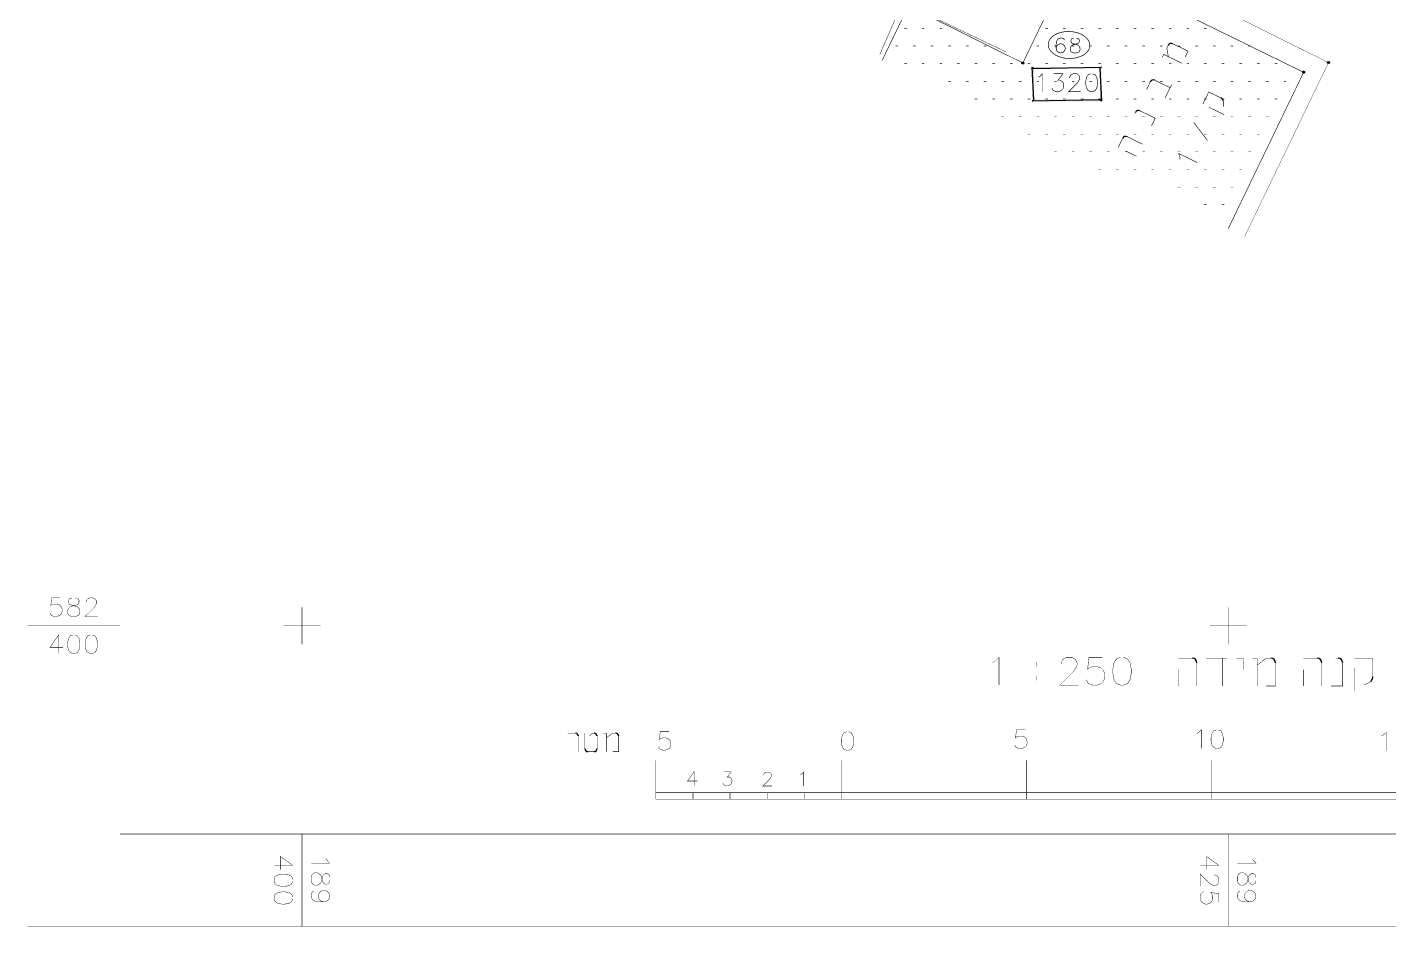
# Model space of a CAD drawing. Extents: x 489 to 720, y 1028 to 1176.
# Drawn here: x 488.85 to 525.64, y 1028.44 to 1052.75 of the extents above; entities that cross this region are included whole.
import ezdxf

# ---------------------------------------------------------------- set-up
doc = ezdxf.new("R2010")
doc.units = 0
doc.header["$MEASUREMENT"] = 0
for name, color, linetype in [('1202', 7, 'Continuous'), ('1501-BAIT', 7, 'Continuous'), ('1501-GAG-TAL', 7, 'Continuous'), ('2200-BAIT', 7, 'Continuous'), ('2205-GAG-TAL', 7, 'Continuous'), ('M1280', 7, 'Continuous'), ('M1602', 7, 'Continuous'), ('MCELLNO', 7, 'Continuous')]:
    doc.layers.add(name, color=color, linetype=linetype)

msp = doc.modelspace()

# ---------------------------------------------------------------- hatches: boundary and pattern name
at = {"layer": '1501-BAIT', "linetype": 'Continuous', "ltscale": 0.045455}
for points in [[(515.731, 1051.77), (515.738, 1051.798), (515.729, 1051.78)], [(515.738, 1051.798), (515.729, 1051.78), (515.732, 1051.79)], [(515.736, 1051.762), (515.747, 1051.804), (515.731, 1051.77)], [(515.747, 1051.804), (515.731, 1051.77), (515.738, 1051.798)], [(515.744, 1051.755), (515.757, 1051.805), (515.736, 1051.762)], [(515.757, 1051.805), (515.736, 1051.762), (515.747, 1051.804)], [(515.767, 1051.801), (515.744, 1051.755), (515.757, 1051.805)], [(515.754, 1051.753), (515.767, 1051.801), (515.744, 1051.755)], [(515.775, 1051.796), (515.754, 1051.753), (515.767, 1051.801)], [(515.764, 1051.754), (515.775, 1051.796), (515.754, 1051.753)], [(515.78, 1051.787), (515.764, 1051.754), (515.775, 1051.796)], [(515.773, 1051.758), (515.78, 1051.787), (515.764, 1051.754)], [(515.782, 1051.776), (515.773, 1051.758), (515.78, 1051.787)], [(515.779, 1051.766), (515.782, 1051.776), (515.773, 1051.758)], [(523.32, 1051.52), (523.327, 1051.548), (523.317, 1051.53)], [(523.327, 1051.548), (523.317, 1051.53), (523.321, 1051.54)], [(523.324, 1051.51), (523.336, 1051.553), (523.32, 1051.52)], [(523.336, 1051.553), (523.32, 1051.52), (523.327, 1051.548)], [(523.332, 1051.505), (523.346, 1051.555), (523.324, 1051.51)], [(523.346, 1051.555), (523.324, 1051.51), (523.336, 1051.553)], [(523.356, 1051.551), (523.332, 1051.505), (523.346, 1051.555)], [(523.342, 1051.501), (523.356, 1051.551), (523.332, 1051.505)], [(523.364, 1051.546), (523.342, 1051.501), (523.356, 1051.551)], [(523.353, 1051.504), (523.364, 1051.546), (523.342, 1051.501)], [(523.369, 1051.537), (523.353, 1051.504), (523.364, 1051.546)], [(523.362, 1051.508), (523.369, 1051.537), (523.353, 1051.504)], [(523.371, 1051.526), (523.362, 1051.508), (523.369, 1051.537)], [(523.367, 1051.516), (523.371, 1051.526), (523.362, 1051.508)]]:
    msp.add_hatch(color=7, dxfattribs=at).paths.add_polyline_path(points, flags=0)
at = {"layer": '1501-GAG-TAL', "linetype": 'Continuous', "ltscale": 0.045455}
for points in [[(523.99, 1051.78), (523.998, 1051.808), (523.989, 1051.79)], [(523.998, 1051.808), (523.989, 1051.79), (523.991, 1051.8)], [(523.995, 1051.771), (524.006, 1051.814), (523.99, 1051.78)], [(524.006, 1051.814), (523.99, 1051.78), (523.998, 1051.808)], [(524.003, 1051.765), (524.016, 1051.815), (523.995, 1051.771)], [(524.016, 1051.815), (523.995, 1051.771), (524.006, 1051.814)], [(524.027, 1051.812), (524.003, 1051.765), (524.016, 1051.815)], [(524.013, 1051.762), (524.027, 1051.812), (524.003, 1051.765)], [(524.035, 1051.806), (524.013, 1051.762), (524.027, 1051.812)], [(524.023, 1051.764), (524.035, 1051.806), (524.013, 1051.762)], [(524.04, 1051.797), (524.023, 1051.764), (524.035, 1051.806)], [(524.032, 1051.768), (524.04, 1051.797), (524.023, 1051.764)], [(524.041, 1051.787), (524.032, 1051.768), (524.04, 1051.797)], [(524.039, 1051.776), (524.041, 1051.787), (524.032, 1051.768)]]:
    msp.add_hatch(color=136, dxfattribs=at).paths.add_polyline_path(points, flags=0)
at = {"layer": 'MCELLNO', "linetype": 'Continuous', "ltscale": 0.045455}
for points in [[(516.008, 1050.745), (516.048, 1050.784), (516.008, 1051.67)], [(516.048, 1050.784), (516.008, 1051.67), (516.048, 1051.63)], [(516.008, 1051.67), (516.048, 1051.63), (517.877, 1051.67)], [(516.048, 1051.63), (517.877, 1051.67), (517.837, 1051.63)], [(517.877, 1051.67), (517.837, 1051.63), (517.877, 1050.745)], [(517.837, 1051.63), (517.877, 1050.745), (517.837, 1050.784)], [(517.877, 1050.745), (517.837, 1050.784), (516.008, 1050.745)], [(517.837, 1050.784), (516.008, 1050.745), (516.048, 1050.784)]]:
    msp.add_hatch(color=136, dxfattribs=at).paths.add_polyline_path(points, flags=0)

# ---------------------------------------------------------------- linework, layer by layer
at = {"color": 250, "linetype": 'Continuous', "ltscale": 0.045455}
for points, const_width in [([(511.889, 1052.008), (512.5, 1053.413), (515.31, 1052.074)], 0.0112), ([(519.523, 1051.929), (519.563, 1052.012), (520.058, 1051.77)], 0.0158), ([(519.685, 1052.258), (519.645, 1052.176), (519.687, 1051.951)], 0.0158), ([(520.139, 1051.934), (520.22, 1052.099), (519.807, 1052.3)], 0.0158), ([(519.2, 1051.27), (519.099, 1051.064)], 0.0158), ([(519.736, 1051.109), (519.323, 1051.312)], 0.0158), ([(519.594, 1050.822), (519.775, 1051.192)], 0.0158), ([(521.108, 1050.833), (520.779, 1050.995), (520.617, 1050.665)], 0.0158), ([(521.195, 1050.382), (520.782, 1050.584)], 0.0158), ([(521.18, 1050.6), (521.179, 1050.755)], 0.0158), ([(518.797, 1050.446), (518.777, 1050.404)], 0.0158), ([(519.231, 1050.08), (519.332, 1050.285), (518.92, 1050.488)], 0.0158), ([(520.749, 1049.681), (520.375, 1050.171)], 0.0158), ([(518.989, 1049.585), (518.577, 1049.787)], 0.0158), ([(518.454, 1049.745), (518.332, 1049.498)], 0.0158), ([(518.828, 1049.256), (518.539, 1049.397)], 0.0158), ([(520.003, 1049.171), (520.003, 1049.229), (519.966, 1049.334), (520.461, 1049.092)], 0.0158)]:
    msp.add_lwpolyline(points, dxfattribs=dict(at, const_width=const_width))
at = {"color": 214, "linetype": 'Continuous', "ltscale": 0.045455, "const_width": 0.0182}
for points in [[(516.882, 1052.396), (516.863, 1052.433), (516.806, 1052.453), (516.767, 1052.453), (516.711, 1052.433), (516.672, 1052.376), (516.654, 1052.281), (516.654, 1052.185), (516.672, 1052.109), (516.711, 1052.071), (516.767, 1052.053), (516.787, 1052.053), (516.844, 1052.071), (516.882, 1052.109), (516.902, 1052.166), (516.902, 1052.185), (516.882, 1052.243), (516.844, 1052.281), (516.787, 1052.3), (516.767, 1052.3), (516.711, 1052.281), (516.672, 1052.243), (516.654, 1052.185)], [(517.13, 1052.453), (517.073, 1052.433), (517.054, 1052.396), (517.054, 1052.357), (517.073, 1052.32), (517.111, 1052.3), (517.187, 1052.281), (517.245, 1052.262), (517.282, 1052.224), (517.302, 1052.185), (517.302, 1052.129), (517.282, 1052.09), (517.264, 1052.071), (517.206, 1052.053), (517.13, 1052.053), (517.073, 1052.071), (517.054, 1052.09), (517.035, 1052.129), (517.035, 1052.185), (517.054, 1052.224), (517.092, 1052.262), (517.149, 1052.281), (517.225, 1052.3), (517.264, 1052.32), (517.282, 1052.357), (517.282, 1052.396), (517.264, 1052.433), (517.206, 1052.453)]]:
    msp.add_lwpolyline(points, dxfattribs=at)
at = {"color": 250, "linetype": 'Continuous', "ltscale": 0.045455}
for centre, radius, start, end in [((519.767, 1052.218), 0.0909, 63.913, 153.913), ((519.282, 1051.23), 0.0909, 63.913, 153.913), ((521.048, 1050.709), 0.138, 18.913, 63.913), ((521.048, 1050.709), 0.138, 18.913, 63.913), ((518.879, 1050.405), 0.0909, 63.913, 153.913), ((518.536, 1049.705), 0.0909, 63.913, 153.913)]:
    msp.add_arc(centre, radius, start, end, dxfattribs=at)
at = {"layer": '1202', "color": 7, "linetype": 'Continuous', "ltscale": 0.045455, "const_width": 0.0112}
for points in [[(488.854, 1028.441), (562.687, 1028.441), (562.687, 1101.273), (488.854, 1101.273)], [(491.356, 1030.943), (560.185, 1030.943), (560.185, 1098.771), (491.356, 1098.771)], [(489.747, 1037.322), (489.508, 1037.322), (489.485, 1037.107), (489.508, 1037.131), (489.58, 1037.155), (489.652, 1037.155), (489.723, 1037.131), (489.771, 1037.083), (489.795, 1037.012), (489.795, 1036.964), (489.771, 1036.892), (489.723, 1036.846), (489.652, 1036.822), (489.58, 1036.822), (489.508, 1036.846), (489.485, 1036.868), (489.461, 1036.916)], [(490.057, 1037.322), (489.986, 1037.298), (489.962, 1037.25), (489.962, 1037.203), (489.986, 1037.155), (490.033, 1037.131), (490.129, 1037.107), (490.2, 1037.083), (490.248, 1037.035), (490.272, 1036.988), (490.272, 1036.916), (490.248, 1036.868), (490.224, 1036.846), (490.153, 1036.822), (490.057, 1036.822), (489.986, 1036.846), (489.962, 1036.868), (489.938, 1036.916), (489.938, 1036.988), (489.962, 1037.035), (490.01, 1037.083), (490.081, 1037.107), (490.177, 1037.131), (490.224, 1037.155), (490.248, 1037.203), (490.248, 1037.25), (490.224, 1037.298), (490.153, 1037.322)], [(490.438, 1037.203), (490.438, 1037.226), (490.462, 1037.274), (490.486, 1037.298), (490.533, 1037.322), (490.629, 1037.322), (490.677, 1037.298), (490.7, 1037.274), (490.724, 1037.226), (490.724, 1037.179), (490.7, 1037.131), (490.653, 1037.059), (490.414, 1036.822), (490.748, 1036.822)], [(496.273, 1037.072), (496.273, 1036.071)], [(521.302, 1037.072), (521.302, 1036.071)], [(488.854, 1036.571), (491.356, 1036.571)], [(496.774, 1036.571), (495.773, 1036.571)], [(521.803, 1036.571), (520.802, 1036.571)], [(489.699, 1035.821), (489.699, 1036.321), (489.461, 1035.987), (489.819, 1035.987)], [(490.081, 1036.321), (490.01, 1036.297), (489.962, 1036.225), (489.938, 1036.106), (489.938, 1036.034), (489.962, 1035.915), (490.01, 1035.845), (490.081, 1035.821), (490.129, 1035.821), (490.2, 1035.845), (490.248, 1035.915), (490.272, 1036.034), (490.272, 1036.106), (490.248, 1036.225), (490.2, 1036.297), (490.129, 1036.321)], [(490.557, 1036.321), (490.486, 1036.297), (490.438, 1036.225), (490.414, 1036.106), (490.414, 1036.034), (490.438, 1035.915), (490.486, 1035.845), (490.557, 1035.821), (490.605, 1035.821), (490.677, 1035.845), (490.724, 1035.915), (490.748, 1036.034), (490.748, 1036.106), (490.724, 1036.225), (490.677, 1036.297), (490.605, 1036.321)], [(514.932, 1035.574), (515.003, 1035.609), (515.111, 1035.717), (515.111, 1034.966)], [(516.13, 1035.592), (516.13, 1035.467)], [(516.791, 1035.538), (516.791, 1035.574), (516.827, 1035.646), (516.863, 1035.681), (516.935, 1035.717), (517.077, 1035.717), (517.148, 1035.681), (517.185, 1035.646), (517.22, 1035.574), (517.22, 1035.503), (517.185, 1035.431), (517.113, 1035.324), (516.755, 1034.966), (517.256, 1034.966)], [(517.899, 1035.717), (517.541, 1035.717), (517.506, 1035.396), (517.541, 1035.431), (517.649, 1035.467), (517.756, 1035.467), (517.864, 1035.431), (517.936, 1035.359), (517.971, 1035.253), (517.971, 1035.181), (517.936, 1035.073), (517.864, 1035.003), (517.756, 1034.966), (517.649, 1034.966), (517.541, 1035.003), (517.506, 1035.038), (517.47, 1035.109)], [(518.4, 1035.717), (518.292, 1035.681), (518.221, 1035.574), (518.186, 1035.396), (518.186, 1035.288), (518.221, 1035.109), (518.292, 1035.003), (518.4, 1034.966), (518.471, 1034.966), (518.579, 1035.003), (518.65, 1035.109), (518.686, 1035.288), (518.686, 1035.396), (518.65, 1035.574), (518.579, 1035.681), (518.471, 1035.717)], [(520.332, 1035.693), (519.956, 1035.693)], [(520.457, 1034.942), (520.457, 1035.567)], [(520.707, 1035.693), (521.271, 1035.693)], [(521.146, 1035.693), (521.146, 1034.942)], [(521.521, 1035.693), (521.708, 1035.693), (521.708, 1035.38)], [(521.958, 1035.693), (522.085, 1035.693), (522.085, 1034.942)], [(522.46, 1035.693), (522.335, 1035.693), (522.085, 1035.505)], [(522.335, 1034.942), (522.585, 1034.942), (522.585, 1035.567)], [(523.711, 1035.693), (523.336, 1035.693)], [(523.836, 1034.942), (523.836, 1035.567)], [(524.087, 1034.942), (524.399, 1034.942), (524.399, 1035.567)], [(524.274, 1035.693), (524.212, 1035.693)], [(525.213, 1035.192), (525.213, 1035.693), (524.712, 1035.693)], [(524.712, 1034.817), (524.712, 1035.442)], [(516.13, 1035.216), (516.13, 1035.091)], [(519.956, 1034.942), (519.956, 1035.38)], [(523.336, 1034.942), (523.336, 1035.38)], [(524.97, 1034.966), (525.157, 1035.059)], [(503.665, 1033.668), (503.457, 1033.668)], [(503.915, 1033.668), (503.915, 1033.251)], [(504.166, 1033.668), (504.124, 1033.668), (504.04, 1033.585)], [(504.416, 1033.668), (504.499, 1033.668), (504.499, 1033.167)], [(504.75, 1033.668), (504.666, 1033.668), (504.499, 1033.543)], [(506.195, 1033.709), (505.956, 1033.709), (505.932, 1033.495), (505.956, 1033.518), (506.028, 1033.542), (506.099, 1033.542), (506.171, 1033.518), (506.219, 1033.471), (506.242, 1033.399), (506.242, 1033.353), (506.219, 1033.281), (506.171, 1033.233), (506.099, 1033.209), (506.028, 1033.209), (505.956, 1033.233), (505.932, 1033.257), (505.908, 1033.305)], [(510.994, 1033.705), (510.922, 1033.681), (510.874, 1033.609), (510.85, 1033.49), (510.85, 1033.418), (510.874, 1033.3), (510.922, 1033.229), (510.994, 1033.205), (511.041, 1033.205), (511.113, 1033.229), (511.161, 1033.3), (511.185, 1033.418), (511.185, 1033.49), (511.161, 1033.609), (511.113, 1033.681), (511.041, 1033.705)], [(515.821, 1033.755), (515.582, 1033.755), (515.558, 1033.54), (515.582, 1033.564), (515.654, 1033.588), (515.725, 1033.588), (515.797, 1033.564), (515.845, 1033.516), (515.869, 1033.445), (515.869, 1033.397), (515.845, 1033.325), (515.797, 1033.278), (515.725, 1033.254), (515.654, 1033.254), (515.582, 1033.278), (515.558, 1033.301), (515.535, 1033.349)], [(520.46, 1033.659), (520.507, 1033.683), (520.579, 1033.755), (520.579, 1033.254)], [(520.983, 1033.755), (520.913, 1033.731), (520.865, 1033.659), (520.841, 1033.54), (520.841, 1033.468), (520.865, 1033.349), (520.913, 1033.278), (520.983, 1033.254), (521.031, 1033.254), (521.103, 1033.278), (521.15, 1033.349), (521.174, 1033.468), (521.174, 1033.54), (521.15, 1033.659), (521.103, 1033.731), (521.031, 1033.755)], [(525.454, 1033.597), (525.502, 1033.621), (525.572, 1033.692), (525.572, 1033.192)], [(503.749, 1033.167), (503.749, 1033.585)], [(504.249, 1033.251), (504.249, 1033.585)], [(504.666, 1033.167), (504.833, 1033.167), (504.833, 1033.585)], [(503.999, 1033.167), (504.166, 1033.167)], [(505.839, 1031.885), (505.839, 1032.937)], [(510.845, 1031.885), (510.845, 1032.937)], [(515.85, 1031.885), (515.85, 1032.937)], [(520.856, 1031.885), (520.856, 1032.937)], [(506.871, 1032.249), (506.871, 1032.624), (506.691, 1032.374), (506.96, 1032.374)], [(507.679, 1032.625), (507.875, 1032.625), (507.769, 1032.482), (507.822, 1032.482), (507.857, 1032.464), (507.875, 1032.447), (507.894, 1032.393), (507.894, 1032.357), (507.875, 1032.304), (507.84, 1032.267), (507.786, 1032.25), (507.732, 1032.25), (507.679, 1032.267), (507.661, 1032.285), (507.644, 1032.322)], [(508.746, 1032.525), (508.746, 1032.543), (508.764, 1032.579), (508.782, 1032.597), (508.817, 1032.614), (508.889, 1032.614), (508.924, 1032.597), (508.942, 1032.579), (508.961, 1032.543), (508.961, 1032.507), (508.942, 1032.472), (508.907, 1032.417), (508.728, 1032.239), (508.979, 1032.239)], [(509.742, 1032.543), (509.779, 1032.562), (509.832, 1032.615), (509.832, 1032.24)], [(505.839, 1032.06), (535.873, 1032.06)], [(505.839, 1031.885), (535.873, 1031.885)], [(506.84, 1031.885), (506.84, 1032.06)], [(507.841, 1031.885), (507.841, 1032.06)], [(508.842, 1031.885), (508.842, 1032.06)], [(509.844, 1031.885), (509.844, 1032.06)], [(496.273, 1030.943), (496.273, 1028.441)], [(521.302, 1030.943), (521.302, 1028.441)], [(495.522, 1030.097), (496.023, 1030.097), (495.689, 1030.335), (495.689, 1029.978)], [(520.55, 1030.097), (521.052, 1030.097), (520.717, 1030.335), (520.717, 1029.978)], [(496.929, 1030.276), (496.953, 1030.229), (497.024, 1030.157), (496.523, 1030.157)], [(521.957, 1030.276), (521.981, 1030.229), (522.053, 1030.157), (521.552, 1030.157)], [(496.023, 1029.716), (495.999, 1029.788), (495.928, 1029.835), (495.808, 1029.859), (495.737, 1029.859), (495.617, 1029.835), (495.546, 1029.788), (495.522, 1029.716), (495.522, 1029.668), (495.546, 1029.597), (495.617, 1029.549), (495.737, 1029.525), (495.808, 1029.525), (495.928, 1029.549), (495.999, 1029.597), (496.023, 1029.668)], [(497.024, 1029.775), (497, 1029.847), (496.953, 1029.871), (496.905, 1029.871), (496.857, 1029.847), (496.833, 1029.799), (496.81, 1029.704), (496.786, 1029.632), (496.738, 1029.584), (496.69, 1029.56), (496.619, 1029.56), (496.571, 1029.584), (496.547, 1029.608), (496.523, 1029.68), (496.523, 1029.775), (496.547, 1029.847), (496.571, 1029.871), (496.619, 1029.895), (496.69, 1029.895), (496.738, 1029.871), (496.786, 1029.823), (496.81, 1029.751), (496.833, 1029.656), (496.857, 1029.608), (496.905, 1029.584), (496.953, 1029.584), (497, 1029.608), (497.024, 1029.68)], [(520.932, 1029.835), (520.956, 1029.835), (521.004, 1029.812), (521.028, 1029.788), (521.052, 1029.74), (521.052, 1029.645), (521.028, 1029.597), (521.004, 1029.573), (520.956, 1029.549), (520.908, 1029.549), (520.861, 1029.573), (520.789, 1029.621), (520.55, 1029.859), (520.55, 1029.525)], [(522.053, 1029.775), (522.029, 1029.847), (521.981, 1029.871), (521.933, 1029.871), (521.886, 1029.847), (521.862, 1029.799), (521.838, 1029.704), (521.814, 1029.632), (521.766, 1029.584), (521.719, 1029.56), (521.647, 1029.56), (521.599, 1029.584), (521.575, 1029.608), (521.552, 1029.68), (521.552, 1029.775), (521.575, 1029.847), (521.599, 1029.871), (521.647, 1029.895), (521.719, 1029.895), (521.766, 1029.871), (521.814, 1029.823), (521.838, 1029.751), (521.862, 1029.656), (521.886, 1029.608), (521.933, 1029.584), (521.981, 1029.584), (522.029, 1029.608), (522.053, 1029.68)], [(496.023, 1029.239), (495.999, 1029.31), (495.928, 1029.358), (495.808, 1029.382), (495.737, 1029.382), (495.617, 1029.358), (495.546, 1029.31), (495.522, 1029.239), (495.522, 1029.191), (495.546, 1029.12), (495.617, 1029.072), (495.737, 1029.048), (495.808, 1029.048), (495.928, 1029.072), (495.999, 1029.12), (496.023, 1029.191)], [(496.857, 1029.108), (496.786, 1029.132), (496.738, 1029.18), (496.714, 1029.251), (496.714, 1029.275), (496.738, 1029.347), (496.786, 1029.395), (496.857, 1029.418), (496.881, 1029.418), (496.953, 1029.395), (497, 1029.347), (497.024, 1029.275), (497.024, 1029.251), (497, 1029.18), (496.953, 1029.132), (496.857, 1029.108), (496.738, 1029.108), (496.619, 1029.132), (496.547, 1029.18), (496.523, 1029.251), (496.523, 1029.299), (496.547, 1029.371), (496.595, 1029.395)], [(521.052, 1029.096), (521.052, 1029.334), (520.837, 1029.358), (520.861, 1029.334), (520.885, 1029.263), (520.885, 1029.191), (520.861, 1029.12), (520.813, 1029.072), (520.741, 1029.048), (520.694, 1029.048), (520.622, 1029.072), (520.574, 1029.12), (520.55, 1029.191), (520.55, 1029.263), (520.574, 1029.334), (520.598, 1029.358), (520.646, 1029.382)], [(521.886, 1029.108), (521.814, 1029.132), (521.766, 1029.18), (521.742, 1029.251), (521.742, 1029.275), (521.766, 1029.347), (521.814, 1029.395), (521.886, 1029.418), (521.91, 1029.418), (521.981, 1029.395), (522.029, 1029.347), (522.053, 1029.275), (522.053, 1029.251), (522.029, 1029.18), (521.981, 1029.132), (521.886, 1029.108), (521.766, 1029.108), (521.647, 1029.132), (521.575, 1029.18), (521.552, 1029.251), (521.552, 1029.299), (521.575, 1029.371), (521.623, 1029.395)]]:
    msp.add_lwpolyline(points, dxfattribs=at)
at = {"layer": '1202', "color": 7, "linetype": 'Continuous', "ltscale": 0.045455}
for centre, radius, start, end in [((520.332, 1035.567), 0.125, 0.0055, 90), ((522.46, 1035.567), 0.125, 0.0055, 90), ((523.711, 1035.567), 0.125, 0.0055, 90), ((524.274, 1035.567), 0.125, 0.0055, 90), ((525.025, 1035.192), 0.188, 315.0055, 360.0055), ((525.025, 1035.192), 0.188, 315.0055, 360.0055), ((503.665, 1033.585), 0.083, 0.0055, 90), ((504.166, 1033.585), 0.083, 0.0055, 90), ((504.75, 1033.585), 0.083, 0.0055, 90), ((503.999, 1033.251), 0.083, 180, 270), ((504.166, 1033.251), 0.083, 270, 360)]:
    msp.add_arc(centre, radius, start, end, dxfattribs=at)
at = {"layer": '1501-BAIT', "color": 7, "linetype": 'Continuous', "ltscale": 0.045455, "const_width": 0.0158}
for points in [[(515.72, 1051.779), (515.79, 1051.779)], [(523.308, 1051.528), (523.379, 1051.528)]]:
    msp.add_lwpolyline(points, dxfattribs=at)
at = {"layer": '1501-BAIT', "color": 7, "linetype": 'Continuous', "ltscale": 0.045455}
for points in [[(515.731, 1051.77), (515.738, 1051.798), (515.729, 1051.78)], [(515.738, 1051.798), (515.729, 1051.78), (515.732, 1051.79)], [(515.736, 1051.762), (515.747, 1051.804), (515.731, 1051.77)], [(515.747, 1051.804), (515.731, 1051.77), (515.738, 1051.798)], [(515.744, 1051.755), (515.757, 1051.805), (515.736, 1051.762)], [(515.757, 1051.805), (515.736, 1051.762), (515.747, 1051.804)], [(515.767, 1051.801), (515.744, 1051.755), (515.757, 1051.805)], [(515.754, 1051.753), (515.767, 1051.801), (515.744, 1051.755)], [(515.775, 1051.796), (515.754, 1051.753), (515.767, 1051.801)], [(515.764, 1051.754), (515.775, 1051.796), (515.754, 1051.753)], [(515.78, 1051.787), (515.764, 1051.754), (515.775, 1051.796)], [(515.773, 1051.758), (515.78, 1051.787), (515.764, 1051.754)], [(515.782, 1051.776), (515.773, 1051.758), (515.78, 1051.787)], [(515.779, 1051.766), (515.782, 1051.776), (515.773, 1051.758)], [(523.32, 1051.52), (523.327, 1051.548), (523.317, 1051.53)], [(523.327, 1051.548), (523.317, 1051.53), (523.321, 1051.54)], [(523.324, 1051.51), (523.336, 1051.553), (523.32, 1051.52)], [(523.336, 1051.553), (523.32, 1051.52), (523.327, 1051.548)], [(523.332, 1051.505), (523.346, 1051.555), (523.324, 1051.51)], [(523.346, 1051.555), (523.324, 1051.51), (523.336, 1051.553)], [(523.356, 1051.551), (523.332, 1051.505), (523.346, 1051.555)], [(523.342, 1051.501), (523.356, 1051.551), (523.332, 1051.505)], [(523.364, 1051.546), (523.342, 1051.501), (523.356, 1051.551)], [(523.353, 1051.504), (523.364, 1051.546), (523.342, 1051.501)], [(523.369, 1051.537), (523.353, 1051.504), (523.364, 1051.546)], [(523.362, 1051.508), (523.369, 1051.537), (523.353, 1051.504)], [(523.371, 1051.526), (523.362, 1051.508), (523.369, 1051.537)], [(523.367, 1051.516), (523.371, 1051.526), (523.362, 1051.508)]]:
    msp.add_lwpolyline(points, dxfattribs=at)
for centre in [(515.755, 1051.779), (523.344, 1051.528)]:
    msp.add_circle(centre, 0.0261, dxfattribs=at)
at = {"layer": '1501-GAG-TAL', "color": 136, "linetype": 'Continuous', "ltscale": 0.045455}
for points in [[(523.99, 1051.78), (523.998, 1051.808), (523.989, 1051.79)], [(523.998, 1051.808), (523.989, 1051.79), (523.991, 1051.8)], [(523.995, 1051.771), (524.006, 1051.814), (523.99, 1051.78)], [(524.006, 1051.814), (523.99, 1051.78), (523.998, 1051.808)], [(524.003, 1051.765), (524.016, 1051.815), (523.995, 1051.771)], [(524.016, 1051.815), (523.995, 1051.771), (524.006, 1051.814)], [(524.027, 1051.812), (524.003, 1051.765), (524.016, 1051.815)], [(524.013, 1051.762), (524.027, 1051.812), (524.003, 1051.765)], [(524.035, 1051.806), (524.013, 1051.762), (524.027, 1051.812)], [(524.023, 1051.764), (524.035, 1051.806), (524.013, 1051.762)], [(524.04, 1051.797), (524.023, 1051.764), (524.035, 1051.806)], [(524.032, 1051.768), (524.04, 1051.797), (524.023, 1051.764)], [(524.041, 1051.787), (524.032, 1051.768), (524.04, 1051.797)], [(524.039, 1051.776), (524.041, 1051.787), (524.032, 1051.768)]]:
    msp.add_lwpolyline(points, dxfattribs=at)
at = {"layer": '1501-GAG-TAL', "color": 136, "linetype": 'Continuous', "ltscale": 0.045455, "const_width": 0.00825}
msp.add_lwpolyline([(523.997, 1051.789), (524.033, 1051.789)], dxfattribs=at)
at = {"layer": '1501-GAG-TAL', "color": 136, "linetype": 'Continuous', "ltscale": 0.045455}
msp.add_circle((524.015, 1051.789), 0.0261, dxfattribs=at)
at = {"layer": '2200-BAIT', "color": 7, "linetype": 'Continuous', "ltscale": 0.045455, "const_width": 0.0158}
for points in [[(523.344, 1051.528), (517.107, 1054.582), (515.755, 1051.779), (512.662, 1053.32)], [(512.662, 1053.32), (511.954, 1051.851)], [(512.549, 1052.716), (512.62, 1052.716)], [(513.027, 1052.716), (513.097, 1052.716)], [(513.504, 1052.716), (513.574, 1052.716)], [(516.364, 1052.716), (516.435, 1052.716)], [(516.841, 1052.716), (516.912, 1052.716)], [(517.317, 1052.716), (517.388, 1052.716)], [(517.795, 1052.716), (517.865, 1052.716)], [(518.271, 1052.716), (518.341, 1052.716)], [(518.748, 1052.716), (518.819, 1052.716)], [(519.225, 1052.716), (519.296, 1052.716)], [(519.702, 1052.716), (519.772, 1052.716)], [(520.179, 1052.716), (520.249, 1052.716)], [(520.655, 1052.716), (520.725, 1052.716)], [(512.312, 1052.239), (512.382, 1052.239)], [(512.788, 1052.239), (512.858, 1052.239)], [(513.265, 1052.239), (513.336, 1052.239)], [(513.741, 1052.239), (513.812, 1052.239)], [(514.219, 1052.239), (514.289, 1052.239)], [(514.696, 1052.239), (514.766, 1052.239)], [(516.125, 1052.239), (516.196, 1052.239)], [(516.603, 1052.239), (516.673, 1052.239)], [(517.079, 1052.239), (517.149, 1052.239)], [(517.556, 1052.239), (517.627, 1052.239)], [(518.033, 1052.239), (518.104, 1052.239)], [(518.51, 1052.239), (518.58, 1052.239)], [(518.987, 1052.239), (519.057, 1052.239)], [(519.463, 1052.239), (519.533, 1052.239)], [(519.94, 1052.239), (520.011, 1052.239)], [(520.416, 1052.239), (520.487, 1052.239)], [(520.894, 1052.239), (520.964, 1052.239)], [(521.371, 1052.239), (521.441, 1052.239)], [(521.847, 1052.239), (521.917, 1052.239)], [(512.549, 1051.762), (512.62, 1051.762)], [(513.027, 1051.762), (513.097, 1051.762)], [(513.504, 1051.762), (513.574, 1051.762)], [(513.98, 1051.762), (514.05, 1051.762)], [(514.457, 1051.762), (514.528, 1051.762)], [(514.933, 1051.762), (515.004, 1051.762)], [(515.411, 1051.762), (515.481, 1051.762)], [(515.888, 1051.762), (515.958, 1051.762)], [(516.364, 1051.762), (516.435, 1051.762)], [(516.841, 1051.762), (516.912, 1051.762)], [(517.317, 1051.762), (517.388, 1051.762)], [(517.795, 1051.762), (517.865, 1051.762)], [(518.271, 1051.762), (518.341, 1051.762)], [(518.748, 1051.762), (518.819, 1051.762)], [(519.225, 1051.762), (519.296, 1051.762)], [(519.702, 1051.762), (519.772, 1051.762)], [(520.179, 1051.762), (520.249, 1051.762)], [(520.655, 1051.762), (520.725, 1051.762)], [(521.132, 1051.762), (521.203, 1051.762)], [(521.608, 1051.762), (521.679, 1051.762)], [(522.086, 1051.762), (522.156, 1051.762)], [(522.563, 1051.762), (522.633, 1051.762)], [(513.741, 1051.285), (513.812, 1051.285)], [(514.219, 1051.285), (514.289, 1051.285)], [(514.696, 1051.285), (514.766, 1051.285)], [(515.172, 1051.285), (515.242, 1051.285)], [(515.649, 1051.285), (515.72, 1051.285)], [(516.125, 1051.285), (516.196, 1051.285)], [(516.603, 1051.285), (516.673, 1051.285)], [(517.079, 1051.285), (517.149, 1051.285)], [(517.556, 1051.285), (517.627, 1051.285)], [(518.033, 1051.285), (518.104, 1051.285)], [(518.51, 1051.285), (518.58, 1051.285)], [(518.987, 1051.285), (519.057, 1051.285)], [(519.463, 1051.285), (519.533, 1051.285)], [(519.94, 1051.285), (520.011, 1051.285)], [(520.416, 1051.285), (520.487, 1051.285)], [(520.894, 1051.285), (520.964, 1051.285)], [(523.344, 1051.528), (521.308, 1047.307)], [(521.371, 1051.285), (521.441, 1051.285)], [(521.847, 1051.285), (521.917, 1051.285)], [(522.324, 1051.285), (522.395, 1051.285)], [(522.8, 1051.285), (522.871, 1051.285)], [(514.457, 1050.808), (514.528, 1050.808)], [(514.933, 1050.808), (515.004, 1050.808)], [(515.411, 1050.808), (515.481, 1050.808)], [(515.888, 1050.808), (515.958, 1050.808)], [(516.364, 1050.808), (516.435, 1050.808)], [(516.841, 1050.808), (516.912, 1050.808)], [(517.317, 1050.808), (517.388, 1050.808)], [(517.795, 1050.808), (517.865, 1050.808)], [(518.271, 1050.808), (518.341, 1050.808)], [(518.748, 1050.808), (518.819, 1050.808)], [(519.225, 1050.808), (519.296, 1050.808)], [(519.702, 1050.808), (519.772, 1050.808)], [(520.179, 1050.808), (520.249, 1050.808)], [(520.655, 1050.808), (520.725, 1050.808)], [(521.132, 1050.808), (521.203, 1050.808)], [(521.608, 1050.808), (521.679, 1050.808)], [(522.086, 1050.808), (522.156, 1050.808)], [(522.563, 1050.808), (522.633, 1050.808)], [(515.172, 1050.332), (515.242, 1050.332)], [(515.649, 1050.332), (515.72, 1050.332)], [(516.125, 1050.332), (516.196, 1050.332)], [(516.603, 1050.332), (516.673, 1050.332)], [(517.079, 1050.332), (517.149, 1050.332)], [(517.556, 1050.332), (517.627, 1050.332)], [(518.033, 1050.332), (518.104, 1050.332)], [(518.51, 1050.332), (518.58, 1050.332)], [(518.987, 1050.332), (519.057, 1050.332)], [(519.463, 1050.332), (519.533, 1050.332)], [(519.94, 1050.332), (520.011, 1050.332)], [(520.416, 1050.332), (520.487, 1050.332)], [(520.894, 1050.332), (520.964, 1050.332)], [(521.371, 1050.332), (521.441, 1050.332)], [(521.847, 1050.332), (521.917, 1050.332)], [(522.324, 1050.332), (522.395, 1050.332)], [(515.888, 1049.855), (515.958, 1049.855)], [(516.364, 1049.855), (516.435, 1049.855)], [(516.841, 1049.855), (516.912, 1049.855)], [(517.317, 1049.855), (517.388, 1049.855)], [(517.795, 1049.855), (517.865, 1049.855)], [(518.271, 1049.855), (518.341, 1049.855)], [(518.748, 1049.855), (518.819, 1049.855)], [(519.225, 1049.855), (519.296, 1049.855)], [(519.702, 1049.855), (519.772, 1049.855)], [(520.179, 1049.855), (520.249, 1049.855)], [(520.655, 1049.855), (520.725, 1049.855)], [(521.132, 1049.855), (521.203, 1049.855)], [(521.608, 1049.855), (521.679, 1049.855)], [(522.086, 1049.855), (522.156, 1049.855)], [(516.603, 1049.379), (516.673, 1049.379)], [(517.079, 1049.379), (517.149, 1049.379)], [(517.556, 1049.379), (517.627, 1049.379)], [(518.033, 1049.379), (518.104, 1049.379)], [(518.51, 1049.379), (518.58, 1049.379)], [(518.987, 1049.379), (519.057, 1049.379)], [(519.463, 1049.379), (519.533, 1049.379)], [(519.94, 1049.379), (520.011, 1049.379)], [(520.416, 1049.379), (520.487, 1049.379)], [(520.894, 1049.379), (520.964, 1049.379)], [(521.371, 1049.379), (521.441, 1049.379)], [(521.847, 1049.379), (521.917, 1049.379)], [(517.795, 1048.901), (517.865, 1048.901)], [(518.271, 1048.901), (518.341, 1048.901)], [(518.748, 1048.901), (518.819, 1048.901)], [(519.225, 1048.901), (519.296, 1048.901)], [(519.702, 1048.901), (519.772, 1048.901)], [(520.179, 1048.901), (520.249, 1048.901)], [(520.655, 1048.901), (520.725, 1048.901)], [(521.132, 1048.901), (521.203, 1048.901)], [(521.608, 1048.901), (521.679, 1048.901)], [(519.94, 1048.424), (520.011, 1048.424)], [(520.416, 1048.424), (520.487, 1048.424)], [(520.894, 1048.424), (520.964, 1048.424)], [(521.371, 1048.424), (521.441, 1048.424)], [(520.655, 1047.948), (520.725, 1047.948)], [(521.132, 1047.948), (521.203, 1047.948)]]:
    msp.add_lwpolyline(points, dxfattribs=at)
at = {"layer": '2205-GAG-TAL', "color": 136, "linetype": 'Continuous', "ltscale": 0.045455, "const_width": 0.00825}
for points in [[(524.015, 1051.789), (516.927, 1055.322)], [(524.015, 1051.789), (521.75, 1047.092)]]:
    msp.add_lwpolyline(points, dxfattribs=at)
at = {"layer": 'M1280', "color": 7, "linetype": 'Continuous', "ltscale": 0.045455, "const_width": 0.0112}
msp.add_lwpolyline([(491.356, 1030.943), (560.185, 1030.943), (560.185, 1098.771), (491.356, 1098.771)], dxfattribs=at)
at = {"layer": 'M1602', "color": 214, "linetype": 'Continuous', "ltscale": 0.045455, "const_width": 0.0182}
msp.add_lwpolyline([(517.565, 1052.248), (517.565, 1052.26), (517.564, 1052.272), (517.563, 1052.284), (517.562, 1052.297), (517.56, 1052.308), (517.556, 1052.321), (517.553, 1052.332), (517.548, 1052.345), (517.544, 1052.356), (517.538, 1052.367), (517.532, 1052.38), (517.525, 1052.391), (517.517, 1052.403), (517.511, 1052.413), (517.502, 1052.424), (517.492, 1052.435), (517.483, 1052.446), (517.473, 1052.456), (517.463, 1052.466), (517.452, 1052.476), (517.44, 1052.485), (517.429, 1052.496), (517.416, 1052.505), (517.403, 1052.514), (517.39, 1052.523), (517.377, 1052.531), (517.362, 1052.539), (517.347, 1052.547), (517.332, 1052.555), (517.317, 1052.562), (517.302, 1052.568), (517.286, 1052.575), (517.269, 1052.581), (517.253, 1052.587), (517.236, 1052.592), (517.219, 1052.598), (517.202, 1052.603), (517.183, 1052.607), (517.165, 1052.61), (517.148, 1052.615), (517.13, 1052.617), (517.112, 1052.621), (517.092, 1052.623), (517.074, 1052.625), (517.056, 1052.626), (517.037, 1052.628), (517.019, 1052.629), (516.999, 1052.63), (516.981, 1052.63), (516.963, 1052.629), (516.944, 1052.629), (516.925, 1052.628), (516.907, 1052.625), (516.888, 1052.624), (516.87, 1052.622), (516.852, 1052.618), (516.835, 1052.615), (516.816, 1052.612), (516.799, 1052.608), (516.781, 1052.604), (516.764, 1052.599), (516.748, 1052.595), (516.731, 1052.589), (516.715, 1052.583), (516.699, 1052.578), (516.683, 1052.571), (516.669, 1052.564), (516.654, 1052.557), (516.639, 1052.549), (516.625, 1052.541), (516.612, 1052.533), (516.598, 1052.525), (516.586, 1052.516), (516.573, 1052.507), (516.561, 1052.498), (516.549, 1052.489), (516.539, 1052.48), (516.529, 1052.47), (516.519, 1052.459), (516.51, 1052.449), (516.5, 1052.439), (516.492, 1052.428), (516.486, 1052.416), (516.478, 1052.406), (516.472, 1052.395), (516.466, 1052.383), (516.461, 1052.372), (516.456, 1052.359), (516.452, 1052.348), (516.448, 1052.337), (516.446, 1052.324), (516.444, 1052.313), (516.441, 1052.3), (516.44, 1052.288), (516.44, 1052.276), (516.44, 1052.264), (516.441, 1052.251), (516.442, 1052.24), (516.445, 1052.228), (516.448, 1052.216), (516.452, 1052.204), (516.455, 1052.192), (516.46, 1052.18), (516.465, 1052.168), (516.471, 1052.157), (516.477, 1052.145), (516.483, 1052.133), (516.491, 1052.123), (516.499, 1052.112), (516.508, 1052.1), (516.517, 1052.09), (516.527, 1052.08), (516.537, 1052.068), (516.548, 1052.059), (516.56, 1052.049), (516.571, 1052.039), (516.583, 1052.03), (516.596, 1052.021), (516.608, 1052.012), (516.622, 1052.004), (516.637, 1051.996), (516.65, 1051.987), (516.665, 1051.98), (516.681, 1051.972), (516.696, 1051.965), (516.712, 1051.958), (516.728, 1051.953), (516.745, 1051.946), (516.762, 1051.94), (516.779, 1051.935), (516.796, 1051.93), (516.813, 1051.925), (516.831, 1051.921), (516.849, 1051.917), (516.866, 1051.914), (516.885, 1051.91), (516.904, 1051.908), (516.922, 1051.906), (516.94, 1051.904), (516.96, 1051.903), (516.978, 1051.901), (516.996, 1051.901), (517.015, 1051.9), (517.033, 1051.901), (517.053, 1051.901), (517.071, 1051.903), (517.089, 1051.904), (517.108, 1051.906), (517.127, 1051.907), (517.145, 1051.91), (517.163, 1051.913), (517.18, 1051.916), (517.198, 1051.92), (517.215, 1051.924), (517.232, 1051.929), (517.249, 1051.933), (517.266, 1051.939), (517.282, 1051.945), (517.298, 1051.95), (517.314, 1051.956), (517.33, 1051.963), (517.345, 1051.97), (517.36, 1051.978), (517.373, 1051.984), (517.388, 1051.992), (517.4, 1052), (517.414, 1052.009), (517.427, 1052.018), (517.438, 1052.028), (517.45, 1052.037), (517.461, 1052.046), (517.472, 1052.056), (517.482, 1052.066), (517.491, 1052.076), (517.5, 1052.087), (517.508, 1052.097), (517.516, 1052.108), (517.524, 1052.12), (517.531, 1052.13), (517.537, 1052.141), (517.542, 1052.153), (517.547, 1052.165), (517.552, 1052.176), (517.555, 1052.188), (517.558, 1052.2), (517.561, 1052.212), (517.563, 1052.224), (517.564, 1052.235)], dxfattribs=at)
at = {"layer": 'MCELLNO', "color": 136, "linetype": 'Continuous', "ltscale": 0.045455}
for points in [[(516.008, 1050.745), (516.048, 1050.784), (516.008, 1051.67)], [(516.048, 1050.784), (516.008, 1051.67), (516.048, 1051.63)], [(516.008, 1051.67), (516.048, 1051.63), (517.877, 1051.67)], [(516.048, 1051.63), (517.877, 1051.67), (517.837, 1051.63)], [(517.877, 1051.67), (517.837, 1051.63), (517.877, 1050.745)], [(517.837, 1051.63), (517.877, 1050.745), (517.837, 1050.784)], [(517.877, 1050.745), (517.837, 1050.784), (516.008, 1050.745)], [(517.837, 1050.784), (516.008, 1050.745), (516.048, 1050.784)]]:
    msp.add_lwpolyline(points, dxfattribs=at)
at = {"layer": 'MCELLNO', "color": 136, "linetype": 'Continuous', "ltscale": 0.045455, "const_width": 0.0165}
for points in [[(516.173, 1051.397), (516.219, 1051.42), (516.287, 1051.488), (516.287, 1051.007)], [(516.585, 1051.488), (516.837, 1051.488), (516.699, 1051.305), (516.767, 1051.305), (516.813, 1051.282), (516.837, 1051.259), (516.86, 1051.191), (516.86, 1051.145), (516.837, 1051.076), (516.79, 1051.031), (516.722, 1051.007), (516.653, 1051.007), (516.585, 1051.031), (516.562, 1051.054), (516.539, 1051.099)], [(517.02, 1051.374), (517.02, 1051.397), (517.042, 1051.442), (517.065, 1051.465), (517.111, 1051.488), (517.203, 1051.488), (517.248, 1051.465), (517.271, 1051.442), (517.294, 1051.397), (517.294, 1051.351), (517.271, 1051.305), (517.225, 1051.237), (516.997, 1051.007), (517.316, 1051.007)], [(517.591, 1051.488), (517.523, 1051.465), (517.477, 1051.397), (517.454, 1051.282), (517.454, 1051.214), (517.477, 1051.099), (517.523, 1051.031), (517.591, 1051.007), (517.637, 1051.007), (517.706, 1051.031), (517.752, 1051.099), (517.774, 1051.214), (517.774, 1051.282), (517.752, 1051.397), (517.706, 1051.465), (517.637, 1051.488)]]:
    msp.add_lwpolyline(points, dxfattribs=at)

doc.saveas('drawing.dxf')
